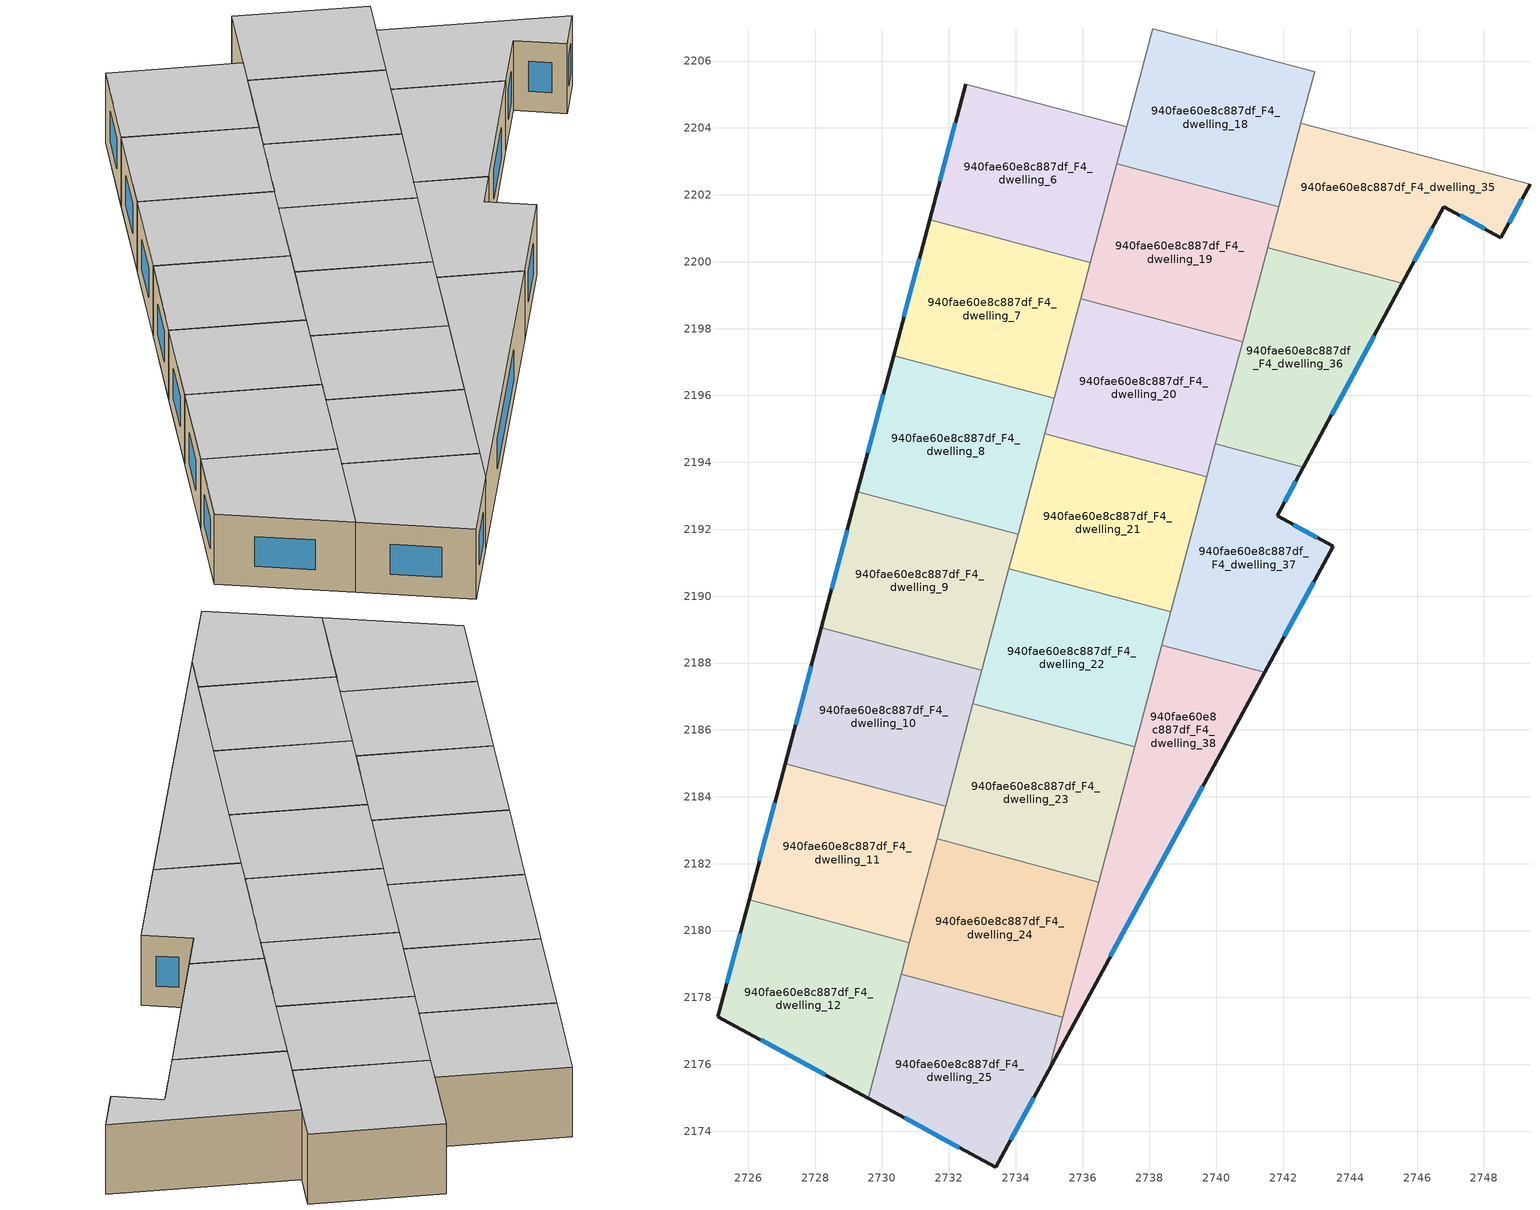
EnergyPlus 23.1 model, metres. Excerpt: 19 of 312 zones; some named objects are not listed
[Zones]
940fae60e8c887df_F4_dwelling_10
 floor to 940fae60e8c887df_F3_dwelling_10 (EU_floor_Construction): 2732.99,2187.78 2731.91,2183.71 2727.11,2184.99 2728.19,2189.06 z12
 wall outside (EU_wall_Construction): 2728.19,2189.06 2727.11,2184.99 z12:15
 wall to 940fae60e8c887df_F4_dwelling_11 (EU_wall_Construction): 2727.11,2184.99 2731.91,2183.71 z12:15
 wall to 940fae60e8c887df_F4_dwelling_9 (EU_wall_Construction): 2732.99,2187.78 2728.19,2189.06 z12:15
 wall to 940fae60e8c887df_F4_dwelling_23 (EU_wall_Construction): 2731.91,2183.71 2732.72,2186.78 z12:15
 wall to 940fae60e8c887df_F4_dwelling_22 (EU_wall_Construction): 2732.72,2186.78 2732.99,2187.78 z12:15
 window (EU_Window_Construction): 2727.88,2187.9 2727.42,2186.15 z12.86:14.14
 ceiling to 940fae60e8c887df_F5_dwelling_10 (EU_floor_Construction): 2731.91,2183.71 2732.99,2187.78 2728.19,2189.06 2727.11,2184.99 z15
940fae60e8c887df_F4_dwelling_11
 floor to 940fae60e8c887df_F3_dwelling_11 (EU_floor_Construction): 2731.91,2183.71 2730.82,2179.64 2726.03,2180.92 2727.11,2184.99 z12
 wall outside (EU_wall_Construction): 2727.11,2184.99 2726.03,2180.92 z12:15
 wall to 940fae60e8c887df_F4_dwelling_12 (EU_wall_Construction): 2726.03,2180.92 2730.82,2179.64 z12:15
 wall to 940fae60e8c887df_F4_dwelling_24 (EU_wall_Construction): 2730.82,2179.64 2731.65,2182.74 z12:15
 wall to 940fae60e8c887df_F4_dwelling_23 (EU_wall_Construction): 2731.65,2182.74 2731.91,2183.71 z12:15
 window (EU_Window_Construction): 2726.8,2183.83 2726.33,2182.08 z12.86:14.14
 ceiling to 940fae60e8c887df_F5_dwelling_11 (EU_floor_Construction): 2730.82,2179.64 2731.91,2183.71 2727.11,2184.99 2726.03,2180.92 z15
940fae60e8c887df_F4_dwelling_12
 floor to 940fae60e8c887df_F3_dwelling_12 (EU_floor_Construction): 2730.82,2179.64 2729.58,2174.99 2725.1,2177.43 2726.03,2180.92 z12
 wall outside (EU_wall_Construction): 2726.03,2180.92 2725.1,2177.43 2729.58,2174.99 z12:15
 wall to 940fae60e8c887df_F4_dwelling_25 (EU_wall_Construction): 2729.58,2174.99 2730.57,2178.7 z12:15
 wall to 940fae60e8c887df_F4_dwelling_24 (EU_wall_Construction): 2730.57,2178.7 2730.82,2179.64 z12:15
 window (EU_Window_Construction): 2726.38,2176.73 2728.3,2175.69 / 2725.76,2179.92 2725.36,2178.42 z12.86:14.14
 ceiling to 940fae60e8c887df_F5_dwelling_12 (EU_floor_Construction): 2729.58,2174.99 2730.82,2179.64 2726.03,2180.92 2725.1,2177.43 z15
940fae60e8c887df_F4_dwelling_18
 floor to 940fae60e8c887df_F3_dwelling_18 (EU_floor_Construction): 2742.94,2205.69 2741.86,2201.65 2737.03,2202.93 2738.1,2206.97 z12
 wall to 940fae60e8c887df_F4_dwelling_19 (EU_wall_Construction): 2737.03,2202.93 2741.86,2201.65 z12:15
 wall to 940fae60e8c887df_F4_dwelling_17 (EU_wall_Construction): 2742.94,2205.69 2738.1,2206.97 z12:15
 wall to 940fae60e8c887df_F4_dwelling_5 (EU_wall_Construction): 2738.1,2206.97 2737.32,2204.03 z12:15
 wall to 940fae60e8c887df_F4_dwelling_35 (EU_wall_Construction): 2741.86,2201.65 2742.53,2204.15 z12:15
 wall to 940fae60e8c887df_F4_dwelling_34 (EU_wall_Construction): 2742.53,2204.15 2742.94,2205.69 z12:15
 wall to 940fae60e8c887df_F4_dwelling_6 (EU_wall_Construction): 2737.32,2204.03 2737.03,2202.94 z12:15
 ceiling to 940fae60e8c887df_F5_dwelling_18 (EU_floor_Construction): 2741.86,2201.65 2742.94,2205.69 2738.1,2206.97 2737.03,2202.93 z15
940fae60e8c887df_F4_dwelling_19
 floor to 940fae60e8c887df_F3_dwelling_19 (EU_floor_Construction): 2741.86,2201.65 2740.79,2197.61 2735.95,2198.9 2737.03,2202.93 z12
 wall to 940fae60e8c887df_F4_dwelling_20 (EU_wall_Construction): 2735.95,2198.9 2740.79,2197.61 z12:15
 wall to 940fae60e8c887df_F4_dwelling_6 (EU_wall_Construction): 2737.03,2202.93 2736.24,2199.97 z12:15
 wall to 940fae60e8c887df_F4_dwelling_36 (EU_wall_Construction): 2740.79,2197.61 2741.54,2200.42 z12:15
 wall to 940fae60e8c887df_F4_dwelling_35 (EU_wall_Construction): 2741.54,2200.42 2741.86,2201.65 z12:15
 wall to 940fae60e8c887df_F4_dwelling_7 (EU_wall_Construction): 2736.24,2199.97 2735.95,2198.9 z12:15
 ceiling to 940fae60e8c887df_F5_dwelling_19 (EU_floor_Construction): 2740.79,2197.61 2741.86,2201.65 2737.03,2202.93 2735.95,2198.9 z15
940fae60e8c887df_F4_dwelling_20
 floor to 940fae60e8c887df_F3_dwelling_20 (EU_floor_Construction): 2740.79,2197.61 2739.71,2193.57 2734.87,2194.86 2735.95,2198.9 z12
 wall to 940fae60e8c887df_F4_dwelling_21 (EU_wall_Construction): 2734.87,2194.86 2739.71,2193.57 z12:15
 wall to 940fae60e8c887df_F4_dwelling_7 (EU_wall_Construction): 2735.95,2198.9 2735.16,2195.91 z12:15
 wall to 940fae60e8c887df_F4_dwelling_37 (EU_wall_Construction): 2739.71,2193.57 2739.97,2194.56 z12:15
 wall to 940fae60e8c887df_F4_dwelling_36 (EU_wall_Construction): 2739.97,2194.56 2740.79,2197.61 z12:15
 wall to 940fae60e8c887df_F4_dwelling_8 (EU_wall_Construction): 2735.16,2195.91 2734.87,2194.86 z12:15
 ceiling to 940fae60e8c887df_F5_dwelling_20 (EU_floor_Construction): 2739.71,2193.57 2740.79,2197.61 2735.95,2198.9 2734.87,2194.86 z15
940fae60e8c887df_F4_dwelling_21
 floor to 940fae60e8c887df_F3_dwelling_21 (EU_floor_Construction): 2739.71,2193.57 2738.64,2189.53 2733.8,2190.82 2734.87,2194.86 z12
 wall to 940fae60e8c887df_F4_dwelling_22 (EU_wall_Construction): 2733.8,2190.82 2738.64,2189.53 z12:15
 wall to 940fae60e8c887df_F4_dwelling_8 (EU_wall_Construction): 2734.87,2194.86 2734.07,2191.85 z12:15
 wall to 940fae60e8c887df_F4_dwelling_37 (EU_wall_Construction): 2738.64,2189.53 2739.71,2193.57 z12:15
 wall to 940fae60e8c887df_F4_dwelling_9 (EU_wall_Construction): 2734.07,2191.85 2733.8,2190.82 z12:15
 ceiling to 940fae60e8c887df_F5_dwelling_21 (EU_floor_Construction): 2738.64,2189.53 2739.71,2193.57 2734.87,2194.86 2733.8,2190.82 z15
940fae60e8c887df_F4_dwelling_22
 floor to 940fae60e8c887df_F3_dwelling_22 (EU_floor_Construction): 2738.64,2189.53 2737.56,2185.49 2732.72,2186.78 2733.8,2190.82 z12
 wall to 940fae60e8c887df_F4_dwelling_23 (EU_wall_Construction): 2732.72,2186.78 2737.56,2185.49 z12:15
 wall to 940fae60e8c887df_F4_dwelling_9 (EU_wall_Construction): 2733.8,2190.82 2732.99,2187.78 z12:15
 wall to 940fae60e8c887df_F4_dwelling_38 (EU_wall_Construction): 2737.56,2185.49 2738.37,2188.54 z12:15
 wall to 940fae60e8c887df_F4_dwelling_37 (EU_wall_Construction): 2738.37,2188.54 2738.63,2189.53 z12:15
 ceiling to 940fae60e8c887df_F5_dwelling_22 (EU_floor_Construction): 2737.56,2185.49 2738.64,2189.53 2733.8,2190.82 2732.72,2186.78 z15
940fae60e8c887df_F4_dwelling_23
 floor to 940fae60e8c887df_F3_dwelling_23 (EU_floor_Construction): 2737.56,2185.49 2736.48,2181.45 2731.65,2182.74 2732.72,2186.78 z12
 wall to 940fae60e8c887df_F4_dwelling_24 (EU_wall_Construction): 2731.65,2182.74 2736.48,2181.45 z12:15
 wall to 940fae60e8c887df_F4_dwelling_38 (EU_wall_Construction): 2736.48,2181.45 2737.56,2185.49 z12:15
 ceiling to 940fae60e8c887df_F5_dwelling_23 (EU_floor_Construction): 2736.48,2181.45 2737.56,2185.49 2732.72,2186.78 2731.65,2182.74 z15
940fae60e8c887df_F4_dwelling_24
 floor to 940fae60e8c887df_F3_dwelling_24 (EU_floor_Construction): 2736.48,2181.45 2735.41,2177.41 2730.57,2178.7 2731.65,2182.74 z12
 wall to 940fae60e8c887df_F4_dwelling_25 (EU_wall_Construction): 2730.57,2178.7 2735.41,2177.41 z12:15
 wall to 940fae60e8c887df_F4_dwelling_38 (EU_wall_Construction): 2735.41,2177.41 2736.48,2181.45 z12:15
 ceiling to 940fae60e8c887df_F5_dwelling_24 (EU_floor_Construction): 2735.41,2177.41 2736.48,2181.45 2731.65,2182.74 2730.57,2178.7 z15
940fae60e8c887df_F4_dwelling_25
 floor to 940fae60e8c887df_F3_dwelling_25 (EU_floor_Construction): 2735.41,2177.41 2734.99,2175.83 2733.4,2172.92 2729.58,2174.99 2730.57,2178.7 z12
 wall outside (EU_wall_Construction): 2729.58,2174.99 2733.4,2172.92 2734.99,2175.83 z12:15
 wall to 940fae60e8c887df_F4_dwelling_38 (EU_wall_Construction): 2734.99,2175.83 2735.41,2177.41 z12:15
 window (EU_Window_Construction): 2733.86,2173.75 2734.53,2175 / 2730.68,2174.4 2732.31,2173.51 z12.86:14.14
 ceiling to 940fae60e8c887df_F5_dwelling_25 (EU_floor_Construction): 2733.4,2172.92 2734.99,2175.83 2735.41,2177.41 2730.57,2178.7 2729.58,2174.99 z15
940fae60e8c887df_F4_dwelling_35
 floor to 940fae60e8c887df_F3_dwelling_35 (EU_floor_Construction): 2749.38,2202.32 2748.51,2200.71 2746.8,2201.65 2745.56,2199.35 2741.54,2200.42 2742.53,2204.15 z12
 wall outside (EU_wall_Construction): 2745.56,2199.35 2746.8,2201.65 2748.51,2200.71 2749.38,2202.32 z12:15
 wall to 940fae60e8c887df_F4_dwelling_36 (EU_wall_Construction): 2741.54,2200.42 2745.56,2199.35 z12:15
 wall to 940fae60e8c887df_F4_dwelling_34 (EU_wall_Construction): 2749.38,2202.32 2742.53,2204.15 z12:15
 window (EU_Window_Construction): 2748.75,2201.17 2749.13,2201.86 / 2747.29,2201.38 2748.02,2200.98 / 2745.92,2200.01 2746.45,2200.99 z12.86:14.14
 ceiling to 940fae60e8c887df_F5_dwelling_35 (EU_floor_Construction): 2748.51,2200.71 2749.38,2202.32 2742.53,2204.15 2741.54,2200.42 2745.56,2199.35 2746.8,2201.65 z15
940fae60e8c887df_F4_dwelling_36
 floor to 940fae60e8c887df_F3_dwelling_36 (EU_floor_Construction): 2745.56,2199.35 2742.6,2193.86 2739.97,2194.56 2741.54,2200.42 z12
 wall outside (EU_wall_Construction): 2742.6,2193.86 2745.56,2199.35 z12:15
 wall to 940fae60e8c887df_F4_dwelling_37 (EU_wall_Construction): 2739.97,2194.56 2742.6,2193.86 z12:15
 window (EU_Window_Construction): 2743.45,2195.43 2744.72,2197.78 z12.86:14.14
 ceiling to 940fae60e8c887df_F5_dwelling_36 (EU_floor_Construction): 2742.6,2193.86 2745.56,2199.35 2741.54,2200.42 2739.97,2194.56 z15
940fae60e8c887df_F4_dwelling_37
 floor to 940fae60e8c887df_F3_dwelling_37 (EU_floor_Construction): 2742.6,2193.86 2741.82,2192.4 2743.49,2191.49 2741.45,2187.72 2738.37,2188.54 2739.97,2194.56 z12
 wall outside (EU_wall_Construction): 2741.45,2187.72 2743.49,2191.49 2741.82,2192.4 2742.6,2193.86 z12:15
 wall to 940fae60e8c887df_F4_dwelling_38 (EU_wall_Construction): 2738.37,2188.54 2741.45,2187.72 z12:15
 window (EU_Window_Construction): 2742.05,2192.82 2742.38,2193.44 / 2743.02,2191.75 2742.3,2192.14 / 2742.03,2188.8 2742.91,2190.41 z12.86:14.14
 ceiling to 940fae60e8c887df_F5_dwelling_37 (EU_floor_Construction): 2741.45,2187.72 2743.49,2191.49 2741.82,2192.4 2742.6,2193.86 2739.97,2194.56 2738.37,2188.54 z15
940fae60e8c887df_F4_dwelling_38
 floor to 940fae60e8c887df_F3_dwelling_38 (EU_floor_Construction): 2741.45,2187.72 2734.99,2175.83 2738.37,2188.54 z12
 wall outside (EU_wall_Construction): 2734.99,2175.83 2741.45,2187.72 z12:15
 window (EU_Window_Construction): 2736.83,2179.23 2739.6,2184.32 z12.86:14.14
 ceiling to 940fae60e8c887df_F5_dwelling_38 (EU_floor_Construction): 2734.99,2175.83 2741.45,2187.72 2738.37,2188.54 z15
940fae60e8c887df_F4_dwelling_6
 floor to 940fae60e8c887df_F3_dwelling_6 (EU_floor_Construction): 2737.32,2204.03 2736.24,2199.97 2731.43,2201.25 2732.5,2205.31 z12
 wall outside (EU_wall_Construction): 2732.5,2205.31 2731.43,2201.25 z12:15
 wall to 940fae60e8c887df_F4_dwelling_7 (EU_wall_Construction): 2731.43,2201.25 2736.24,2199.97 z12:15
 wall to 940fae60e8c887df_F4_dwelling_5 (EU_wall_Construction): 2737.32,2204.03 2732.5,2205.31 z12:15
 window (EU_Window_Construction): 2732.2,2204.15 2731.73,2202.41 z12.86:14.14
 ceiling to 940fae60e8c887df_F5_dwelling_6 (EU_floor_Construction): 2736.24,2199.97 2737.32,2204.03 2732.5,2205.31 2731.43,2201.25 z15
940fae60e8c887df_F4_dwelling_7
 floor to 940fae60e8c887df_F3_dwelling_7 (EU_floor_Construction): 2736.24,2199.97 2735.16,2195.91 2730.35,2197.19 2731.43,2201.25 z12
 wall outside (EU_wall_Construction): 2731.43,2201.25 2730.35,2197.19 z12:15
 wall to 940fae60e8c887df_F4_dwelling_8 (EU_wall_Construction): 2730.35,2197.19 2735.16,2195.91 z12:15
 window (EU_Window_Construction): 2731.12,2200.09 2730.66,2198.35 z12.86:14.14
 ceiling to 940fae60e8c887df_F5_dwelling_7 (EU_floor_Construction): 2735.16,2195.91 2736.24,2199.97 2731.43,2201.25 2730.35,2197.19 z15
940fae60e8c887df_F4_dwelling_8
 floor to 940fae60e8c887df_F3_dwelling_8 (EU_floor_Construction): 2735.16,2195.91 2734.07,2191.85 2729.27,2193.13 2730.35,2197.19 z12
 wall outside (EU_wall_Construction): 2730.35,2197.19 2729.27,2193.13 z12:15
 wall to 940fae60e8c887df_F4_dwelling_9 (EU_wall_Construction): 2729.27,2193.13 2734.07,2191.85 z12:15
 window (EU_Window_Construction): 2730.04,2196.03 2729.58,2194.29 z12.86:14.14
 ceiling to 940fae60e8c887df_F5_dwelling_8 (EU_floor_Construction): 2734.07,2191.85 2735.16,2195.91 2730.35,2197.19 2729.27,2193.13 z15
940fae60e8c887df_F4_dwelling_9
 floor to 940fae60e8c887df_F3_dwelling_9 (EU_floor_Construction): 2734.07,2191.85 2732.99,2187.78 2728.19,2189.06 2729.27,2193.13 z12
 wall outside (EU_wall_Construction): 2729.27,2193.13 2728.19,2189.06 z12:15
 window (EU_Window_Construction): 2728.96,2191.97 2728.5,2190.22 z12.86:14.14
 ceiling to 940fae60e8c887df_F5_dwelling_9 (EU_floor_Construction): 2732.99,2187.78 2734.07,2191.85 2729.27,2193.13 2728.19,2189.06 z15
[Building]
EU S2 Campaign: North Axis=0; Terrain=City; Solar Distribution=FullExterior
[Site:Location]
Helsinki-Vantaa.AP: Latitude=60.317; Longitude=24.963; Time Zone=2; Elevation=54.6
[SizingPeriod:WeatherFileDays]
AnnualSizingPeriod: Begin Month=1; Begin Day of Month=1; End Month=12; End Day of Month=31; Day of Week for Start Day=Monday; Use Weather File Daylight Saving Period=No; Use Weather File Rain and Snow Indicators=No
[MATERIAL]
EU_InternalMass_Material: Roughness=MediumRough; Thickness=0.1; Conductivity=1; Density=1800; Specific Heat=900; Thermal Absorptance=0.9; Solar Absorptance=0.7; Visible Absorptance=0.7
[MATERIAL:NOMASS] Roughness=MediumRough; Thermal Absorptance=0.9; Solar Absorptance=0.7; Visible Absorptance=0.7
Name | Thermal Resistance
EU_wall_NoMass | 5.91765
EU_floor_NoMass | 6.2875
[WINDOWMATERIAL:SIMPLEGLAZINGSYSTEM]
EU_Window_SimpleGlazing: UFactor=0.994035; Solar Heat Gain Coefficient=0.7; Visible Transmittance=0.7
[CONSTRUCTION]
EU_wall_Construction: EU_wall_NoMass
EU_floor_Construction: EU_floor_NoMass
EU_Window_Construction: EU_Window_SimpleGlazing
EU_InternalMass_Construction: EU_InternalMass_Material
[ZONE] Type=1; Multiplier=1; Ceiling Height=autocalculate; Floor Area=autocalculate; Part of Total Floor Area=Yes
Name | Volume
940fae60e8c887df_F4_dwelling_10 | 62.748
940fae60e8c887df_F4_dwelling_11; 940fae60e8c887df_F4_dwelling_19; 940fae60e8c887df_F4_dwelling_22; 940fae60e8c887df_F4_dwelling_23 | 62.7598
940fae60e8c887df_F4_dwelling_12 | 62.7502
940fae60e8c887df_F4_dwelling_18 | 62.7671
940fae60e8c887df_F4_dwelling_20 | 62.759
940fae60e8c887df_F4_dwelling_21; 940fae60e8c887df_F4_dwelling_24 | 62.7605
940fae60e8c887df_F4_dwelling_25 | 62.7678
940fae60e8c887df_F4_dwelling_35 | 62.7576
940fae60e8c887df_F4_dwelling_36 | 62.7495
940fae60e8c887df_F4_dwelling_37 | 62.7517
940fae60e8c887df_F4_dwelling_38 | 62.7488
940fae60e8c887df_F4_dwelling_6; 940fae60e8c887df_F4_dwelling_7 | 62.751
940fae60e8c887df_F4_dwelling_8 | 62.7561
940fae60e8c887df_F4_dwelling_9 | 62.7429
[INTERNALMASS] Construction=EU_InternalMass_Construction
Name | Zone or ZoneList | Surface Area
940fae60e8c887df_F4_dwelling_6_EU_InternalMass | 940fae60e8c887df_F4_dwelling_6 | 20.9168
940fae60e8c887df_F4_dwelling_7_EU_InternalMass | 940fae60e8c887df_F4_dwelling_7 | 20.9174
940fae60e8c887df_F4_dwelling_8_EU_InternalMass | 940fae60e8c887df_F4_dwelling_8 | 20.9185
940fae60e8c887df_F4_dwelling_9_EU_InternalMass | 940fae60e8c887df_F4_dwelling_9 | 20.9143
940fae60e8c887df_F4_dwelling_10_EU_InternalMass | 940fae60e8c887df_F4_dwelling_10 | 20.9162
940fae60e8c887df_F4_dwelling_11_EU_InternalMass | 940fae60e8c887df_F4_dwelling_11 | 20.92
940fae60e8c887df_F4_dwelling_12_EU_InternalMass | 940fae60e8c887df_F4_dwelling_12 | 20.9169
940fae60e8c887df_F4_dwelling_18_EU_InternalMass | 940fae60e8c887df_F4_dwelling_18 | 20.9225
940fae60e8c887df_F4_dwelling_19_EU_InternalMass | 940fae60e8c887df_F4_dwelling_19 | 20.9199
940fae60e8c887df_F4_dwelling_20_EU_InternalMass | 940fae60e8c887df_F4_dwelling_20 | 20.9199
940fae60e8c887df_F4_dwelling_21_EU_InternalMass | 940fae60e8c887df_F4_dwelling_21 | 20.9199
940fae60e8c887df_F4_dwelling_22_EU_InternalMass | 940fae60e8c887df_F4_dwelling_22 | 20.9199
940fae60e8c887df_F4_dwelling_23_EU_InternalMass | 940fae60e8c887df_F4_dwelling_23 | 20.9199
940fae60e8c887df_F4_dwelling_24_EU_InternalMass | 940fae60e8c887df_F4_dwelling_24 | 20.9199
940fae60e8c887df_F4_dwelling_25_EU_InternalMass | 940fae60e8c887df_F4_dwelling_25 | 20.9226
940fae60e8c887df_F4_dwelling_35_EU_InternalMass | 940fae60e8c887df_F4_dwelling_35 | 20.9193
940fae60e8c887df_F4_dwelling_36_EU_InternalMass | 940fae60e8c887df_F4_dwelling_36 | 20.9166
940fae60e8c887df_F4_dwelling_37_EU_InternalMass | 940fae60e8c887df_F4_dwelling_37 | 20.9171
940fae60e8c887df_F4_dwelling_38_EU_InternalMass | 940fae60e8c887df_F4_dwelling_38 | 20.9163
[OTHEREQUIPMENT] Fuel Type=Electricity; Design Level Calculation Method=Watts/Area; Power per Zone Floor Area=1; Fraction Latent=0; Fraction Radiant=0; Fraction Lost=0; Carbon Dioxide Generation Rate=0; EndUse Subcategory=EU_Step8_InternalGains
Name | Zone or ZoneList or Space or SpaceList | Schedule
EU_Step8_InternalGain_940fae60e8c887df_F4_dwelling_6_f000 | 940fae60e8c887df_F4_dwelling_6 | EU_Step8_GainSchedule_940fae60e8c887df_F4_dwelling_6_f000
EU_Step8_InternalGain_940fae60e8c887df_F4_dwelling_7_f000 | 940fae60e8c887df_F4_dwelling_7 | EU_Step8_GainSchedule_940fae60e8c887df_F4_dwelling_7_f000
EU_Step8_InternalGain_940fae60e8c887df_F4_dwelling_8_f000 | 940fae60e8c887df_F4_dwelling_8 | EU_Step8_GainSchedule_940fae60e8c887df_F4_dwelling_8_f000
EU_Step8_InternalGain_940fae60e8c887df_F4_dwelling_9_f000 | 940fae60e8c887df_F4_dwelling_9 | EU_Step8_GainSchedule_940fae60e8c887df_F4_dwelling_9_f000
EU_Step8_InternalGain_940fae60e8c887df_F4_dwelling_10_f000 | 940fae60e8c887df_F4_dwelling_10 | EU_Step8_GainSchedule_940fae60e8c887df_F4_dwelling_10_f000
EU_Step8_InternalGain_940fae60e8c887df_F4_dwelling_11_f000 | 940fae60e8c887df_F4_dwelling_11 | EU_Step8_GainSchedule_940fae60e8c887df_F4_dwelling_11_f000
EU_Step8_InternalGain_940fae60e8c887df_F4_dwelling_12_f000 | 940fae60e8c887df_F4_dwelling_12 | EU_Step8_GainSchedule_940fae60e8c887df_F4_dwelling_12_f000
EU_Step8_InternalGain_940fae60e8c887df_F4_dwelling_18_f000 | 940fae60e8c887df_F4_dwelling_18 | EU_Step8_GainSchedule_940fae60e8c887df_F4_dwelling_18_f000
EU_Step8_InternalGain_940fae60e8c887df_F4_dwelling_19_f000 | 940fae60e8c887df_F4_dwelling_19 | EU_Step8_GainSchedule_940fae60e8c887df_F4_dwelling_19_f000
EU_Step8_InternalGain_940fae60e8c887df_F4_dwelling_20_f000 | 940fae60e8c887df_F4_dwelling_20 | EU_Step8_GainSchedule_940fae60e8c887df_F4_dwelling_20_f000
EU_Step8_InternalGain_940fae60e8c887df_F4_dwelling_21_f000 | 940fae60e8c887df_F4_dwelling_21 | EU_Step8_GainSchedule_940fae60e8c887df_F4_dwelling_21_f000
EU_Step8_InternalGain_940fae60e8c887df_F4_dwelling_22_f000 | 940fae60e8c887df_F4_dwelling_22 | EU_Step8_GainSchedule_940fae60e8c887df_F4_dwelling_22_f000
EU_Step8_InternalGain_940fae60e8c887df_F4_dwelling_23_f000 | 940fae60e8c887df_F4_dwelling_23 | EU_Step8_GainSchedule_940fae60e8c887df_F4_dwelling_23_f000
EU_Step8_InternalGain_940fae60e8c887df_F4_dwelling_24_f000 | 940fae60e8c887df_F4_dwelling_24 | EU_Step8_GainSchedule_940fae60e8c887df_F4_dwelling_24_f000
EU_Step8_InternalGain_940fae60e8c887df_F4_dwelling_25_f000 | 940fae60e8c887df_F4_dwelling_25 | EU_Step8_GainSchedule_940fae60e8c887df_F4_dwelling_25_f000
EU_Step8_InternalGain_940fae60e8c887df_F4_dwelling_35_f000 | 940fae60e8c887df_F4_dwelling_35 | EU_Step8_GainSchedule_940fae60e8c887df_F4_dwelling_35_f000
EU_Step8_InternalGain_940fae60e8c887df_F4_dwelling_36_f000 | 940fae60e8c887df_F4_dwelling_36 | EU_Step8_GainSchedule_940fae60e8c887df_F4_dwelling_36_f000
EU_Step8_InternalGain_940fae60e8c887df_F4_dwelling_37_f000 | 940fae60e8c887df_F4_dwelling_37 | EU_Step8_GainSchedule_940fae60e8c887df_F4_dwelling_37_f000
EU_Step8_InternalGain_940fae60e8c887df_F4_dwelling_38_f000 | 940fae60e8c887df_F4_dwelling_38 | EU_Step8_GainSchedule_940fae60e8c887df_F4_dwelling_38_f000
[ZONEVENTILATION:DESIGNFLOWRATE] Schedule=EU_AlwaysOn; Design Flow Rate Calculation Method=AirChanges/Hour; Air Changes per Hour=0.596421; Ventilation Type=Natural; Fan Pressure Rise=0; Fan Total Efficiency=1; Constant Term Coefficient=1; Temperature Term Coefficient=0; Velocity Term Coefficient=0; Velocity Squared Term Coefficient=0; Minimum Indoor Temperature=-100; Maximum Indoor Temperature=100; Delta Temperature=-100; Minimum Outdoor Temperature=-100; Maximum Outdoor Temperature=100; Maximum Wind Speed=40
Name | Zone or ZoneList or Space or SpaceList
EU_ConstantAir_940fae60e8c887df_F4_dwelling_6 | 940fae60e8c887df_F4_dwelling_6
EU_ConstantAir_940fae60e8c887df_F4_dwelling_7 | 940fae60e8c887df_F4_dwelling_7
EU_ConstantAir_940fae60e8c887df_F4_dwelling_8 | 940fae60e8c887df_F4_dwelling_8
EU_ConstantAir_940fae60e8c887df_F4_dwelling_9 | 940fae60e8c887df_F4_dwelling_9
EU_ConstantAir_940fae60e8c887df_F4_dwelling_10 | 940fae60e8c887df_F4_dwelling_10
EU_ConstantAir_940fae60e8c887df_F4_dwelling_11 | 940fae60e8c887df_F4_dwelling_11
EU_ConstantAir_940fae60e8c887df_F4_dwelling_12 | 940fae60e8c887df_F4_dwelling_12
EU_ConstantAir_940fae60e8c887df_F4_dwelling_18 | 940fae60e8c887df_F4_dwelling_18
EU_ConstantAir_940fae60e8c887df_F4_dwelling_19 | 940fae60e8c887df_F4_dwelling_19
EU_ConstantAir_940fae60e8c887df_F4_dwelling_20 | 940fae60e8c887df_F4_dwelling_20
EU_ConstantAir_940fae60e8c887df_F4_dwelling_21 | 940fae60e8c887df_F4_dwelling_21
EU_ConstantAir_940fae60e8c887df_F4_dwelling_22 | 940fae60e8c887df_F4_dwelling_22
EU_ConstantAir_940fae60e8c887df_F4_dwelling_23 | 940fae60e8c887df_F4_dwelling_23
EU_ConstantAir_940fae60e8c887df_F4_dwelling_24 | 940fae60e8c887df_F4_dwelling_24
EU_ConstantAir_940fae60e8c887df_F4_dwelling_25 | 940fae60e8c887df_F4_dwelling_25
EU_ConstantAir_940fae60e8c887df_F4_dwelling_35 | 940fae60e8c887df_F4_dwelling_35
EU_ConstantAir_940fae60e8c887df_F4_dwelling_36 | 940fae60e8c887df_F4_dwelling_36
EU_ConstantAir_940fae60e8c887df_F4_dwelling_37 | 940fae60e8c887df_F4_dwelling_37
EU_ConstantAir_940fae60e8c887df_F4_dwelling_38 | 940fae60e8c887df_F4_dwelling_38
[HVACTEMPLATE:ZONE:IDEALLOADSAIRSYSTEM] System Availability Schedule=EU_AlwaysOn; Maximum Heating Supply Air Temperature=50; Minimum Cooling Supply Air Temperature=13; Maximum Heating Supply Air Humidity Ratio=0.0156; Minimum Cooling Supply Air Humidity Ratio=0.0077; Heating Limit=NoLimit; Cooling Limit=NoLimit; Heating Availability Schedule=EU_AlwaysOn; Cooling Availability Schedule=EU_CoolingOff; Dehumidification Control Type=ConstantSensibleHeatRatio; Cooling Sensible Heat Ratio=0.7; Dehumidification Setpoint=60; Humidification Control Type=None; Humidification Setpoint=30; Outdoor Air Method=None; Outdoor Air Flow Rate per Person=0.00944; Outdoor Air Flow Rate per Zone Floor Area=0; Outdoor Air Flow Rate per Zone=0; Demand Controlled Ventilation Type=None; Outdoor Air Economizer Type=NoEconomizer; Heat Recovery Type=None; Sensible Heat Recovery Effectiveness=0.7; Latent Heat Recovery Effectiveness=0.65
Name | Template Thermostat
940fae60e8c887df_F4_dwelling_6 | EU_HeatOnly_940fae60e8c887df_F4_dwelling_6
940fae60e8c887df_F4_dwelling_7 | EU_HeatOnly_940fae60e8c887df_F4_dwelling_7
940fae60e8c887df_F4_dwelling_8 | EU_HeatOnly_940fae60e8c887df_F4_dwelling_8
940fae60e8c887df_F4_dwelling_9 | EU_HeatOnly_940fae60e8c887df_F4_dwelling_9
940fae60e8c887df_F4_dwelling_10 | EU_HeatOnly_940fae60e8c887df_F4_dwelling_10
940fae60e8c887df_F4_dwelling_11 | EU_HeatOnly_940fae60e8c887df_F4_dwelling_11
940fae60e8c887df_F4_dwelling_12 | EU_HeatOnly_940fae60e8c887df_F4_dwelling_12
940fae60e8c887df_F4_dwelling_18 | EU_HeatOnly_940fae60e8c887df_F4_dwelling_18
940fae60e8c887df_F4_dwelling_19 | EU_HeatOnly_940fae60e8c887df_F4_dwelling_19
940fae60e8c887df_F4_dwelling_20 | EU_HeatOnly_940fae60e8c887df_F4_dwelling_20
940fae60e8c887df_F4_dwelling_21 | EU_HeatOnly_940fae60e8c887df_F4_dwelling_21
940fae60e8c887df_F4_dwelling_22 | EU_HeatOnly_940fae60e8c887df_F4_dwelling_22
940fae60e8c887df_F4_dwelling_23 | EU_HeatOnly_940fae60e8c887df_F4_dwelling_23
940fae60e8c887df_F4_dwelling_24 | EU_HeatOnly_940fae60e8c887df_F4_dwelling_24
940fae60e8c887df_F4_dwelling_25 | EU_HeatOnly_940fae60e8c887df_F4_dwelling_25
940fae60e8c887df_F4_dwelling_35 | EU_HeatOnly_940fae60e8c887df_F4_dwelling_35
940fae60e8c887df_F4_dwelling_36 | EU_HeatOnly_940fae60e8c887df_F4_dwelling_36
940fae60e8c887df_F4_dwelling_37 | EU_HeatOnly_940fae60e8c887df_F4_dwelling_37
940fae60e8c887df_F4_dwelling_38 | EU_HeatOnly_940fae60e8c887df_F4_dwelling_38
[SIZING:ZONE] Zone Cooling Design Supply Air Temperature Input Method=SupplyAirTemperature; Zone Cooling Design Supply Air Temperature=13; Zone Heating Design Supply Air Temperature Input Method=SupplyAirTemperature; Zone Heating Design Supply Air Temperature=50; Zone Cooling Design Supply Air Humidity Ratio=0.008; Zone Heating Design Supply Air Humidity Ratio=0.008; Cooling Design Air Flow Method=DesignDay; Cooling Design Air Flow Rate=0; Cooling Minimum Air Flow per Zone Floor Area=0.000762; Cooling Minimum Air Flow=0; Cooling Minimum Air Flow Fraction=0.2; Heating Design Air Flow Method=DesignDay; Heating Design Air Flow Rate=0; Heating Maximum Air Flow per Zone Floor Area=0.002032; Heating Maximum Air Flow=0.141576; Heating Maximum Air Flow Fraction=0.3; Account for Dedicated Outdoor Air System=No; Dedicated Outdoor Air System Control Strategy=NeutralSupplyAir; Dedicated Outdoor Air Low Setpoint Temperature for Design=autosize; Dedicated Outdoor Air High Setpoint Temperature for Design=autosize; Zone Load Sizing Method=Sensible Load Only No Latent Load; Zone Latent Cooling Design Supply Air Humidity Ratio Input Method=HumidityRatioDifference; Zone Cooling Design Supply Air Humidity Ratio Difference=0.005; Zone Latent Heating Design Supply Air Humidity Ratio Input Method=HumidityRatioDifference; Zone Humidification Design Supply Air Humidity Ratio Difference=0.005
940fae60e8c887df_F4_dwelling_6; 940fae60e8c887df_F4_dwelling_7; 940fae60e8c887df_F4_dwelling_8; 940fae60e8c887df_F4_dwelling_9; 940fae60e8c887df_F4_dwelling_10; 940fae60e8c887df_F4_dwelling_11; 940fae60e8c887df_F4_dwelling_12; 940fae60e8c887df_F4_dwelling_18; 940fae60e8c887df_F4_dwelling_19; 940fae60e8c887df_F4_dwelling_20; 940fae60e8c887df_F4_dwelling_21; 940fae60e8c887df_F4_dwelling_22; 940fae60e8c887df_F4_dwelling_23; 940fae60e8c887df_F4_dwelling_24; 940fae60e8c887df_F4_dwelling_25; 940fae60e8c887df_F4_dwelling_35; 940fae60e8c887df_F4_dwelling_36; 940fae60e8c887df_F4_dwelling_37; 940fae60e8c887df_F4_dwelling_38
[SCHEDULE:CONSTANT]
Name | Hourly Value
EU_AlwaysOn | 1
EU_CoolingOff | 0
[SCHEDULE:FILE] Column Number=1; Rows to Skip at Top=0; Number of Hours of Data=8760; Column Separator=Comma; Interpolate to Timestep=No; Minutes per Item=60; Adjust Schedule for Daylight Savings=Yes
Name | File
EU_Step8_GainSchedule_940fae60e8c887df_F4_dwelling_6_f000 | ../../schedules/940fae60e8c887df/940fae60e8c887df_F4_dwelling_6_f000_gain.csv
EU_Step8_GainSchedule_940fae60e8c887df_F4_dwelling_7_f000 | ../../schedules/940fae60e8c887df/940fae60e8c887df_F4_dwelling_7_f000_gain.csv
EU_Step8_GainSchedule_940fae60e8c887df_F4_dwelling_8_f000 | ../../schedules/940fae60e8c887df/940fae60e8c887df_F4_dwelling_8_f000_gain.csv
EU_Step8_GainSchedule_940fae60e8c887df_F4_dwelling_9_f000 | ../../schedules/940fae60e8c887df/940fae60e8c887df_F4_dwelling_9_f000_gain.csv
EU_Step8_GainSchedule_940fae60e8c887df_F4_dwelling_10_f000 | ../../schedules/940fae60e8c887df/940fae60e8c887df_F4_dwelling_10_f000_gain.csv
EU_Step8_GainSchedule_940fae60e8c887df_F4_dwelling_11_f000 | ../../schedules/940fae60e8c887df/940fae60e8c887df_F4_dwelling_11_f000_gain.csv
EU_Step8_GainSchedule_940fae60e8c887df_F4_dwelling_12_f000 | ../../schedules/940fae60e8c887df/940fae60e8c887df_F4_dwelling_12_f000_gain.csv
EU_Step8_GainSchedule_940fae60e8c887df_F4_dwelling_18_f000 | ../../schedules/940fae60e8c887df/940fae60e8c887df_F4_dwelling_18_f000_gain.csv
EU_Step8_GainSchedule_940fae60e8c887df_F4_dwelling_19_f000 | ../../schedules/940fae60e8c887df/940fae60e8c887df_F4_dwelling_19_f000_gain.csv
EU_Step8_GainSchedule_940fae60e8c887df_F4_dwelling_20_f000 | ../../schedules/940fae60e8c887df/940fae60e8c887df_F4_dwelling_20_f000_gain.csv
EU_Step8_GainSchedule_940fae60e8c887df_F4_dwelling_21_f000 | ../../schedules/940fae60e8c887df/940fae60e8c887df_F4_dwelling_21_f000_gain.csv
EU_Step8_GainSchedule_940fae60e8c887df_F4_dwelling_22_f000 | ../../schedules/940fae60e8c887df/940fae60e8c887df_F4_dwelling_22_f000_gain.csv
EU_Step8_GainSchedule_940fae60e8c887df_F4_dwelling_23_f000 | ../../schedules/940fae60e8c887df/940fae60e8c887df_F4_dwelling_23_f000_gain.csv
EU_Step8_GainSchedule_940fae60e8c887df_F4_dwelling_24_f000 | ../../schedules/940fae60e8c887df/940fae60e8c887df_F4_dwelling_24_f000_gain.csv
EU_Step8_GainSchedule_940fae60e8c887df_F4_dwelling_25_f000 | ../../schedules/940fae60e8c887df/940fae60e8c887df_F4_dwelling_25_f000_gain.csv
EU_Step8_GainSchedule_940fae60e8c887df_F4_dwelling_35_f000 | ../../schedules/940fae60e8c887df/940fae60e8c887df_F4_dwelling_35_f000_gain.csv
EU_Step8_GainSchedule_940fae60e8c887df_F4_dwelling_36_f000 | ../../schedules/940fae60e8c887df/940fae60e8c887df_F4_dwelling_36_f000_gain.csv
EU_Step8_GainSchedule_940fae60e8c887df_F4_dwelling_37_f000 | ../../schedules/940fae60e8c887df/940fae60e8c887df_F4_dwelling_37_f000_gain.csv
EU_Step8_GainSchedule_940fae60e8c887df_F4_dwelling_38_f000 | ../../schedules/940fae60e8c887df/940fae60e8c887df_F4_dwelling_38_f000_gain.csv
